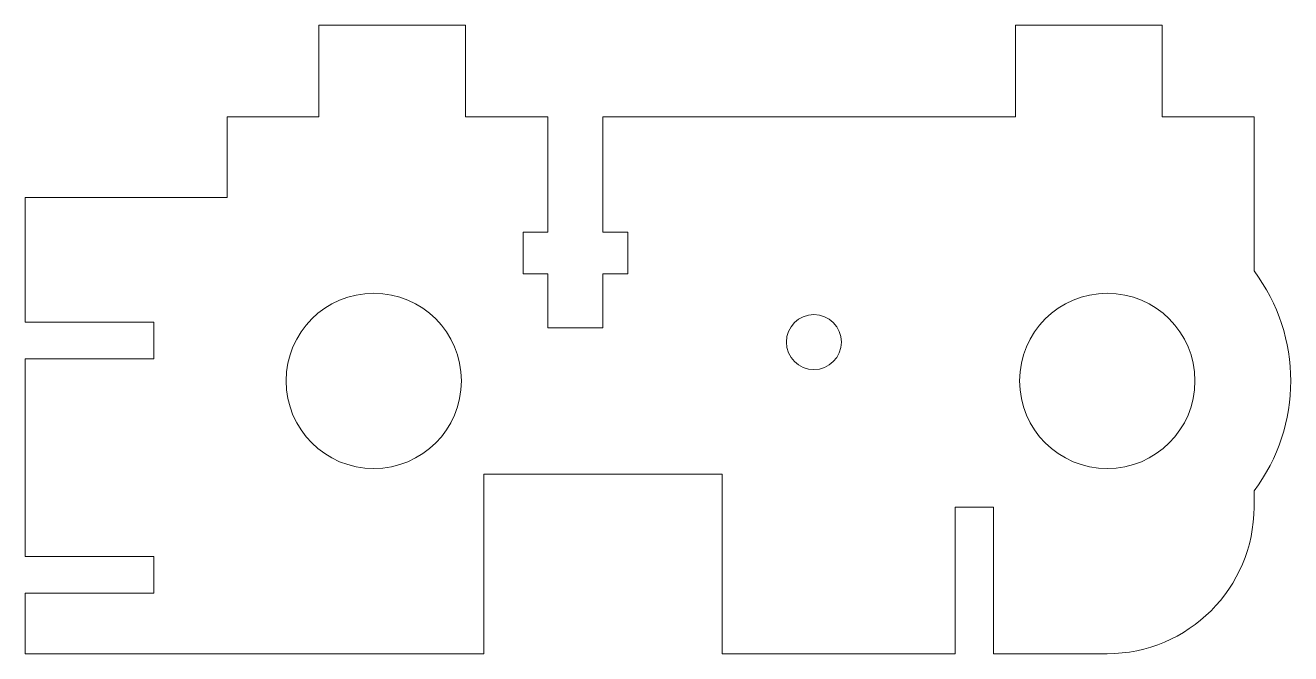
# Model space of a CAD drawing. Header units: millimetres. Extents: x -39 to 30, y -29.3 to 5.
import ezdxf

# ---------------------------------------------------------------- set-up
doc = ezdxf.new("R2010")
doc.units = ezdxf.units.MM
doc.layers.get('0').update_dxf_attribs({"linetype": 'CONTINUOUS', "lineweight": 0, "true_color": 0x000000})

# ---------------------------------------------------------------- blocks, each defined once
blk = doc.blocks.new('m3-t-slot')
for p, q in [((-1.5, 11.5), (1.5, 11.5)), ((-1.5, 8.55), (-1.5, 11.5)), ((1.5, 11.5), (1.5, 8.55)), ((-2.86, 6.28), (-2.86, 8.55)), ((-2.86, 8.55), (-1.5, 8.55)), ((1.5, 8.55), (2.86, 8.55)), ((2.86, 8.55), (2.86, 6.28)), ((-1.5, 6.28), (-2.86, 6.28)), ((-1.5, 0), (-1.5, 6.28)), ((1.5, 6.28), (1.5, 0)), ((2.86, 6.28), (1.5, 6.28))]:
    blk.add_line(p, q)

msp = doc.modelspace()

# ---------------------------------------------------------------- linework, layer by layer
for p, q in [((-23, 0), (-23, 5)), ((-23, 5), (-15, 5)), ((-15, 5), (-15, 0)), ((15, 0), (15, 5)), ((15, 5), (23, 5)), ((23, 5), (23, 0)), ((-28, 0), (-28, -4.4)), ((-28, 0), (-23, 0)), ((-15, 0), (-10.5, 0)), ((-7.5, 0), (15, 0)), ((23, 0), (28, 0)), ((28, -8.4), (28, 0)), ((-28, -4.4), (-39, -4.4)), ((-39, -4.4), (-39, -11.2)), ((-39, -11.2), (-32, -11.2)), ((-32, -11.2), (-32, -13.2)), ((-32, -13.2), (-39, -13.2)), ((-39, -13.2), (-39, -23.98)), ((-14, -29.28), (-14, -19.48)), ((-14, -19.48), (-1, -19.48)), ((-1, -19.48), (-1, -29.28)), ((28, -21.28), (28, -20.4)), ((11.7, -29.28), (11.7, -21.28)), ((11.7, -21.28), (13.8, -21.28)), ((13.8, -21.28), (13.8, -29.28)), ((-32, -23.98), (-39, -23.98)), ((-32, -23.98), (-32, -25.98)), ((-32, -25.98), (-39, -25.98)), ((-39, -25.98), (-39, -29.28)), ((-39, -29.28), (-14, -29.28)), ((-1, -29.28), (11.7, -29.28)), ((13.8, -29.28), (20, -29.28))]:
    msp.add_line(p, q)
for centre, radius in [((-20, -14.4), 4.78), ((20, -14.4), 4.78), ((4, -12.28), 1.5)]:
    msp.add_circle(centre, radius)
for centre, radius, start, end in [((20, -14.4), 10, 323.1301, 36.8699), ((20, -21.28), 8, 270, 0)]:
    msp.add_arc(centre, radius, start, end)

# ---------------------------------------------------------------- block references
at = {"rotation": 180}
msp.add_blockref('m3-t-slot', (-9, 0), dxfattribs=at)

doc.saveas('drawing.dxf')
